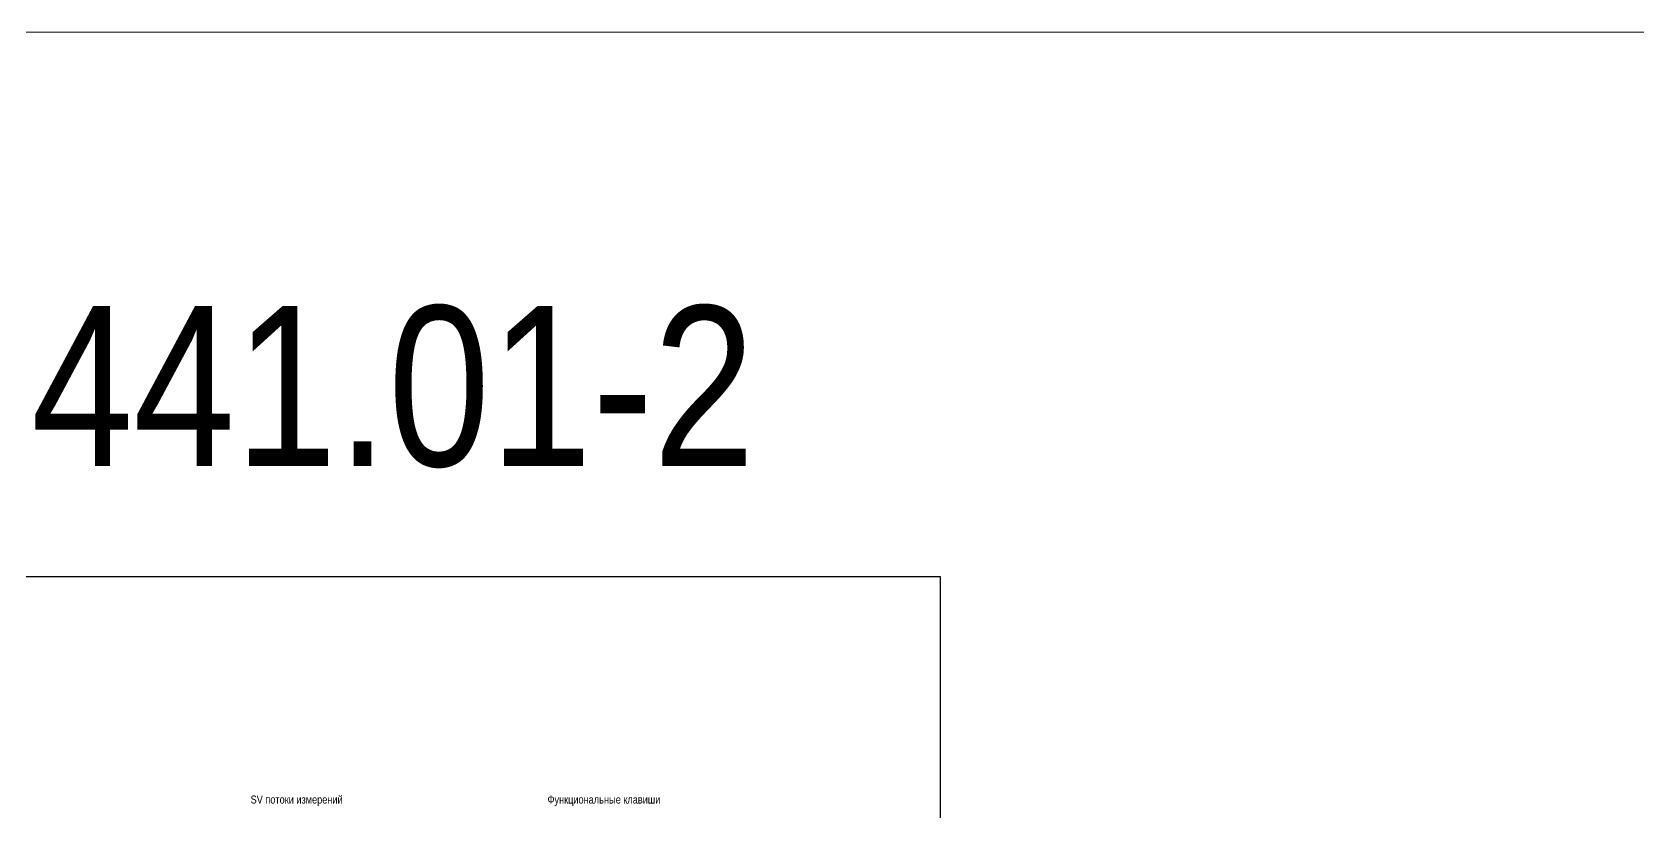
# Model space of a CAD drawing. Header units: millimetres. Extents: x 39198 to 51235, y 3901 to 12197.
# Drawn here: x 47459 to 48462, y 6505 to 6992 of the extents above; entities that cross this region are included whole.
import ezdxf

# ---------------------------------------------------------------- set-up
doc = ezdxf.new("R2010")
doc.units = ezdxf.units.MM
doc.layers.add('Основная', color=7, linetype='Continuous', lineweight=30)
doc.layers.add('Тонкая', color=7, linetype='Continuous', lineweight=5)
doc.styles.add('Narrow', font='ARIALN.TTF')

msp = doc.modelspace()

# ---------------------------------------------------------------- linework, layer by layer
msp.add_lwpolyline([(48026, 5812), (47432, 5812), (47432, 6652), (48026, 6652)], close=True)
at = {"layer": 'Тонкая', "color": 2}
msp.add_lwpolyline([(51235, 6992), (40611, 6992), (40611, 5292), (51235, 5292)], close=True, dxfattribs=at)

# ---------------------------------------------------------------- texts
at = {"style": 'Narrow'}
msp.add_text('ШЭТ 441.01-2', height=100, dxfattribs=at).set_placement((47169, 6721))
at = {"layer": 'Основная', "char_height": 5, "attachment_point": 5, "style": 'Narrow'}
for s, insert, width in [('SV потоки измерений', (47624, 6512), 115.115), ('Функциональные клавиши', (47816, 6512), 188.231)]:
    msp.add_mtext(s, dxfattribs=dict(at, insert=insert, width=width))

doc.saveas('drawing.dxf')
